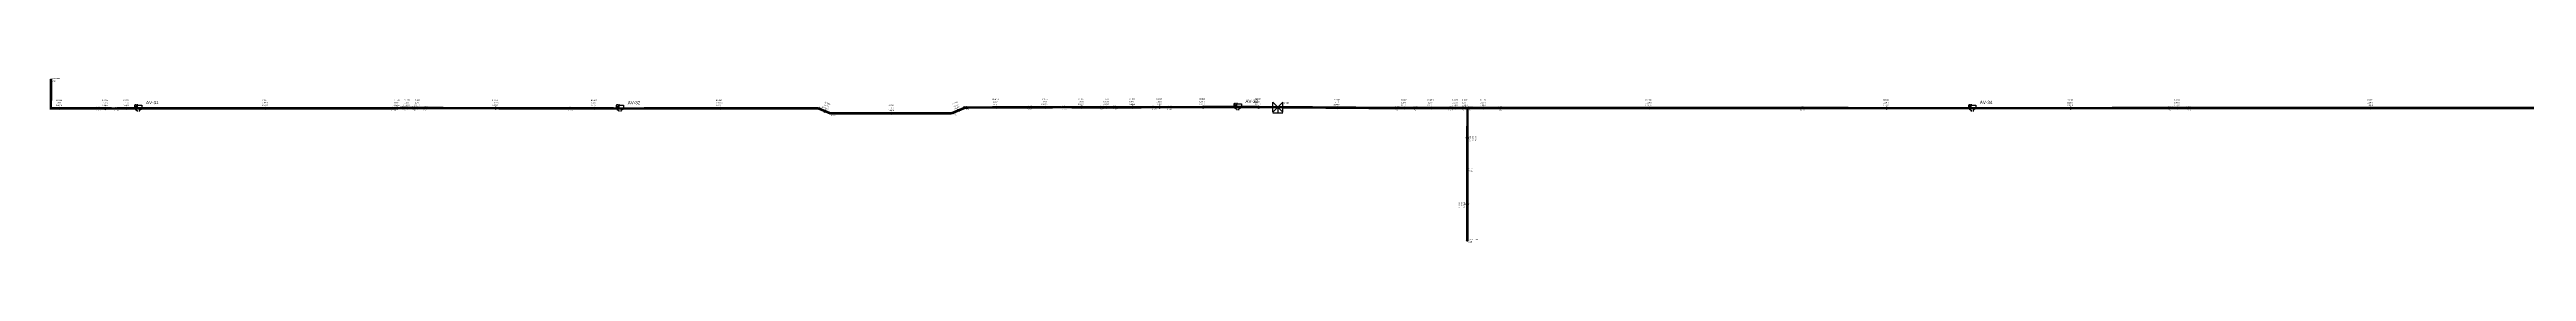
# Model space of a CAD drawing. Extents: x 438517 to 457004, y 1816048 to 1831342.
# Drawn here: x 440000 to 441923, y 1826044 to 1826173 of the extents above; entities that cross this region are included whole.
import ezdxf
from ezdxf.enums import TextEntityAlignment as Align

# ---------------------------------------------------------------- set-up
doc = ezdxf.new("R2010")
doc.units = 0
doc.layers.add('node', color=7, linetype='CONTINUOUS')
doc.layers.add('pipe', color=7, linetype='CONTINUOUS')

# ---------------------------------------------------------------- blocks, each defined once
blk = doc.blocks.new('VALVETCV')
at = {"color": 0}
for points in [[(-3, 3.6), (3, 3.6)], [(0, 0), (0, 3.6)]]:
    blk.add_lwpolyline(points, dxfattribs=at)
for points in [[(-3, 3), (-3, -3), (0, 0)], [(0, 0), (3, 3), (3, -3)]]:
    blk.add_lwpolyline(points, close=True, dxfattribs=at)
blk = doc.blocks.new('FILLED_CIRCLE')
at = {"color": 0}
blk.add_circle((0, 0), 3, dxfattribs=at)
blk = doc.blocks.new('AIRVALVE')
at = {"color": 0}
for points in [[(-2.2, 3.4), (-2.2, 2.6), (-3, 2.6), (-3, 0.9), (-2.2, -0.9), (-0.8, -1.7), (-0.8, -2.6)], [(-2.6, 1.7), (-0.4, 1.7)], [(-1.5, 3), (-1.5, 1.7)], [(-0.8, 3.4), (-0.8, 2.6), (3, 2.6), (3, 0.9), (2.2, -0.9), (0.8, -1.7), (0.8, -2.6)]]:
    blk.add_lwpolyline(points, dxfattribs=at)
blk = doc.blocks.new('FLOWARROW')
at = {"color": 0}
blk.add_lwpolyline([(3, 0), (-3, -3), (-0.6, 0), (-3, 3)], close=True, dxfattribs=at)

msp = doc.modelspace()

# ---------------------------------------------------------------- linework, layer by layer
at = {"layer": 'pipe', "color": 3, "const_width": 2}
for points in [[(440035.6, 1826149.2), (440000.9, 1826149.2), (440001, 1826171.5)], [(440049.7, 1826149.1), (440035.6, 1826149.2)], [(440068.8, 1826149.2), (440049.7, 1826149.1)], [(440265, 1826149.2), (440068.8, 1826149.2)], [(440273.1, 1826149.4), (440265, 1826149.2)], [(440280.9, 1826149.4), (440273.1, 1826149.4)], [(440289.6, 1826149.4), (440280.9, 1826149.4)], [(440401.9, 1826149.2), (440289.6, 1826149.4)], [(440442.7, 1826149.1), (440401.9, 1826149.2)], [(440596.6, 1826149.2), (440596.6, 1826149.2), (440442.7, 1826149.1)], [(440606, 1826145.3), (440596.6, 1826149.2)], [(440700, 1826145.3), (440606, 1826145.3), (440606, 1826145.3)], [(440709.6, 1826149.8), (440709.4, 1826149.2), (440700, 1826145.3), (440700, 1826145.3)], [(440758.6, 1826150), (440709.6, 1826149.8)], [(440785.7, 1826150.1), (440758.6, 1826150)], [(440815, 1826150), (440785.7, 1826150.1)], [(440825, 1826150), (440815, 1826150)], [(440855.2, 1826150.1), (440825, 1826150)], [(440867.1, 1826150.1), (440855.2, 1826150.1)], [(440922.2, 1826150.2), (440867.1, 1826150.1)], [(440953.4, 1826150.1), (440922.2, 1826150.2)], [(441044, 1826149.4), (440953.4, 1826150.1)], [(441058.2, 1826149.4), (441044, 1826149.4)], [(441085.5, 1826149.4), (441058.2, 1826149.4)], [(441095.7, 1826149.4), (441085.5, 1826149.4)], [(441100.6, 1826149.4), (441095.7, 1826149.4)], [(441100.6, 1826149.4), (441100.5, 1826101.6)], [(441100.5, 1826101.6), (441100.4, 1826046.2)]]:
    msp.add_lwpolyline(points, dxfattribs=at)
at = {"layer": 'pipe', "color": 5, "const_width": 2}
for points in [[(441124, 1826149.4), (441100.6, 1826149.4)], [(441358.2, 1826149.4), (441124, 1826149.4)], [(441492.3, 1826149.3), (441358.2, 1826149.4)], [(441644, 1826149.4), (441492.3, 1826149.3)], [(441658.2, 1826149.4), (441644, 1826149.4)], [(441944, 1826149.4), (441658.2, 1826149.4)]]:
    msp.add_lwpolyline(points, dxfattribs=at)

# ---------------------------------------------------------------- block references
at = {"layer": 'node', "color": 0}
for name, p, xscale, yscale in [('FILLED_CIRCLE', (440001, 1826171.5), 0.158750000000635, 0.158750000000635), ('FILLED_CIRCLE', (440035.6, 1826149.2), 0.158750000000635, 0.158750000000635), ('FILLED_CIRCLE', (440049.7, 1826149.1), 0.158750000000635, 0.158750000000635), ('AIRVALVE', (440068.8, 1826149.2), 0.95250000000381, 0.95250000000381), ('FILLED_CIRCLE', (440265, 1826149.2), 0.158750000000635, 0.158750000000635), ('FILLED_CIRCLE', (440273.1, 1826149.4), 0.158750000000635, 0.158750000000635), ('FILLED_CIRCLE', (440280.9, 1826149.4), 0.158750000000635, 0.158750000000635), ('FILLED_CIRCLE', (440289.6, 1826149.4), 0.158750000000635, 0.158750000000635), ('FILLED_CIRCLE', (440401.9, 1826149.2), 0.158750000000635, 0.158750000000635), ('AIRVALVE', (440442.7, 1826149.1), 0.95250000000381, 0.95250000000381), ('FILLED_CIRCLE', (440596.6, 1826149.2), 0.158750000000635, 0.158750000000635), ('FILLED_CIRCLE', (440606, 1826145.3), 0.158750000000635, 0.158750000000635), ('FILLED_CIRCLE', (440700, 1826145.3), 0.158750000000635, 0.158750000000635), ('FILLED_CIRCLE', (440709.6, 1826149.8), 0.158750000000635, 0.158750000000635), ('FILLED_CIRCLE', (440758.6, 1826150), 0.158750000000635, 0.158750000000635), ('FILLED_CIRCLE', (440785.7, 1826150.1), 0.158750000000635, 0.158750000000635), ('FILLED_CIRCLE', (440815, 1826150), 0.158750000000635, 0.158750000000635), ('FILLED_CIRCLE', (440825, 1826150), 0.158750000000635, 0.158750000000635), ('FILLED_CIRCLE', (440855.2, 1826150.1), 0.158750000000635, 0.158750000000635), ('FILLED_CIRCLE', (440867.1, 1826150.1), 0.158750000000635, 0.158750000000635), ('AIRVALVE', (440922.2, 1826150.2), 0.95250000000381, 0.95250000000381), ('FILLED_CIRCLE', (441044, 1826149.4), 0.158750000000635, 0.158750000000635), ('FILLED_CIRCLE', (441058.2, 1826149.4), 0.158750000000635, 0.158750000000635), ('FILLED_CIRCLE', (441085.5, 1826149.4), 0.158750000000635, 0.158750000000635), ('FILLED_CIRCLE', (441095.7, 1826149.4), 0.158750000000635, 0.158750000000635), ('FILLED_CIRCLE', (441100.6, 1826149.4), 0.158750000000635, 0.158750000000635), ('FILLED_CIRCLE', (441124, 1826149.4), 0.158750000000635, 0.158750000000635), ('FILLED_CIRCLE', (441358.2, 1826149.4), 0.158750000000635, 0.158750000000635), ('AIRVALVE', (441492.3, 1826149.3), 0.95250000000381, 0.95250000000381), ('FILLED_CIRCLE', (441644, 1826149.4), 0.158750000000635, 0.158750000000635), ('FILLED_CIRCLE', (441658.2, 1826149.4), 0.158750000000635, 0.158750000000635), ('FILLED_CIRCLE', (441100.5, 1826101.6), 0.158750000000635, 0.158750000000635), ('FILLED_CIRCLE', (441100.4, 1826046.2), 0.158750000000635, 0.158750000000635)]:
    msp.add_blockref(name, p, dxfattribs=dict(at, xscale=xscale, yscale=yscale))
at = {"layer": 'node', "color": 0, "xscale": 1.27000000000508, "yscale": 1.27000000000508, "rotation": 179.767354083192}
msp.add_blockref('VALVETCV', (440953.4, 1826150.1), dxfattribs=at)
at = {"layer": 'pipe', "color": 3, "xscale": 0.31750000000127, "yscale": 0.31750000000127}
for p, rotation in [((440007.1, 1826149.2), 179.876761624285), ((440042.6, 1826149.1), 179.698264015307), ((440059.2, 1826149.2), 180.473400626255), ((440166.9, 1826149.2), 179.992318224952), ((440269.1, 1826149.3), 181.195316069134), ((440277, 1826149.4), 180), ((440285.2, 1826149.4), 180), ((440345.7, 1826149.3), 179.914153861001), ((440422.3, 1826149.2), 179.870076739898), ((440519.7, 1826149.2), 180.034447611283), ((440601.3, 1826147.3), 157.499068602429), ((440653, 1826145.3), 180), ((440705, 1826147.4), 202.499999998114), ((440734.1, 1826149.9), 180.208094407769), ((440772.2, 1826150), 180.093907651133), ((440800.4, 1826150.1), 179.97572195798), ((440820, 1826150), 179.734215127073), ((440840.1, 1826150.1), 180.261393861027), ((440861.1, 1826150.1), 179.825391944064), ((440894.6, 1826150.1), 180.09565892114), ((440937.8, 1826150.1), 179.767354083192), ((440998.7, 1826149.7), 179.557673687615), ((441051.1, 1826149.4), 180), ((441071.9, 1826149.4), 180), ((441090.6, 1826149.4), 180), ((441098.2, 1826149.4), 180.151298576999), ((441100.5, 1826125.5), 269.812893115807), ((441100.4, 1826073.9), 269.953443854815)]:
    msp.add_blockref('FLOWARROW', p, dxfattribs=dict(at, rotation=rotation))
at = {"layer": 'pipe', "color": 5, "xscale": 0.31750000000127, "yscale": 0.31750000000127}
for p, rotation in [((441112.3, 1826149.4), 179.968183468514), ((441241.1, 1826149.4), 180), ((441425.3, 1826149.3), 179.984021253221), ((441568.2, 1826149.3), 180.014118503206), ((441651.1, 1826149.4), 180), ((441801.1, 1826149.4), 180)]:
    msp.add_blockref('FLOWARROW', p, dxfattribs=dict(at, rotation=rotation))

# ---------------------------------------------------------------- texts
at = {"layer": 'node', "color": 0}
for s, height, p in [('WDC-23(SUGR-2)', 0.572, (440001.5, 1826172)), ('Pr:29.43', 0.635, (440001.5, 1826169.5)), ('IL:40.45', 0.635, (440001.5, 1826170.5)), ('JN-E6-92', 0.572, (440036.1, 1826149.7)), ('IL:39.02', 0.635, (440036.1, 1826148.2)), ('Pr:30.95', 0.635, (440036.1, 1826147.2)), ('JN-E6-91', 0.572, (440050.2, 1826149.6)), ('IL:38.96', 0.635, (440050.2, 1826148.1)), ('Pr:31.03', 0.635, (440050.2, 1826147.1)), ('AV-31', 2.54, (440074.8, 1826151.7)), ('JN-E6-90', 0.572, (440265.5, 1826149.7)), ('IL:37.75', 0.635, (440265.5, 1826148.2)), ('Pr:32.56', 0.635, (440265.5, 1826147.2)), ('JN-E6-89', 0.572, (440273.6, 1826149.9)), ('IL:36.24', 0.635, (440273.6, 1826148.4)), ('Pr:34.08', 0.635, (440273.6, 1826147.4)), ('JN-E6-88', 0.572, (440281.4, 1826149.9)), ('IL:36.15', 0.635, (440281.4, 1826148.4)), ('Pr:34.19', 0.635, (440281.4, 1826147.4)), ('JN-E6-87', 0.572, (440290.1, 1826149.9)), ('IL:35.84', 0.635, (440290.1, 1826148.4)), ('Pr:34.51', 0.635, (440290.1, 1826147.4)), ('JN-E6-86', 0.572, (440402.4, 1826149.7)), ('IL:32.77', 0.635, (440402.4, 1826148.2)), ('Pr:37.74', 0.635, (440402.4, 1826147.2)), ('AV-32', 2.54, (440448.7, 1826151.6)), ('JN-E6-85', 0.572, (440597.1, 1826149.7)), ('IL:31.11', 0.635, (440597.1, 1826148.2)), ('Pr:39.70', 0.635, (440597.1, 1826147.2)), ('JN-E6-84', 0.572, (440606.5, 1826145.8)), ('IL:30.83', 0.635, (440606.5, 1826144.3)), ('Pr:39.99', 0.635, (440606.5, 1826143.3)), ('JN-E6-83', 0.572, (440700.5, 1826145.8)), ('IL:30.74', 0.635, (440700.5, 1826144.3)), ('Pr:40.23', 0.635, (440700.5, 1826143.3)), ('JN-E6-82', 0.572, (440710.1, 1826150.3)), ('IL:31.00', 0.635, (440710.1, 1826148.8)), ('Pr:39.98', 0.635, (440710.1, 1826147.8)), ('JN-E6-81', 0.572, (440759.1, 1826150.5)), ('IL:30.59', 0.635, (440759.1, 1826149)), ('Pr:40.47', 0.635, (440759.1, 1826148)), ('JN-E6-80', 0.572, (440786.2, 1826150.6)), ('IL:30.74', 0.635, (440786.2, 1826149.1)), ('Pr:40.36', 0.635, (440786.2, 1826148.1)), ('JN-E6-79', 0.572, (440815.5, 1826150.5)), ('IL:30.20', 0.635, (440815.5, 1826149)), ('Pr:40.94', 0.635, (440815.5, 1826148)), ('JN-E6-78', 0.572, (440825.5, 1826150.5)), ('IL:29.96', 0.635, (440825.5, 1826149)), ('Pr:41.20', 0.635, (440825.5, 1826148)), ('JN-E6-77', 0.572, (440855.7, 1826150.6)), ('IL:29.64', 0.635, (440855.7, 1826149.1)), ('Pr:41.56', 0.635, (440855.7, 1826148.1)), ('JN-E6-76', 0.572, (440867.6, 1826150.6)), ('IL:29.81', 0.635, (440867.6, 1826149.1)), ('Pr:41.41', 0.635, (440867.6, 1826148.1)), ('AV-33', 2.54, (440928.2, 1826152.6)), ('TCV-42', 1.27, (440955.8, 1826152.5)), ('JN-E6-75', 0.572, (441044.5, 1826149.9)), ('IL:28.66', 0.635, (441044.5, 1826148.4)), ('Pr:42.83', 0.635, (441044.5, 1826147.4)), ('JN-E6-74', 0.572, (441058.7, 1826149.9)), ('IL:28.56', 0.635, (441058.7, 1826148.4)), ('Pr:42.95', 0.635, (441058.7, 1826147.4)), ('JN-E6-73', 0.572, (441086, 1826149.9)), ('IL:28.33', 0.635, (441086, 1826148.4)), ('Pr:43.23', 0.635, (441086, 1826147.4)), ('JN-E6-72', 0.572, (441096.2, 1826149.9)), ('IL:28.32', 0.635, (441096.2, 1826148.4)), ('Pr:43.25', 0.635, (441096.2, 1826147.4)), ('JN-E6-71', 0.572, (441101.1, 1826149.9)), ('IL:28.32', 0.635, (441101.1, 1826148.4)), ('Pr:43.26', 0.635, (441101.1, 1826147.4)), ('JN-E6-70', 0.572, (441124.5, 1826149.9)), ('Pr:43.45', 0.635, (441124.5, 1826147.4)), ('IL:28.17', 0.635, (441124.5, 1826148.4)), ('JN-E6-69', 0.572, (441358.7, 1826149.9)), ('IL:28.71', 0.635, (441358.7, 1826148.4)), ('Pr:43.30', 0.635, (441358.7, 1826147.4)), ('AV-34', 2.54, (441498.3, 1826151.8)), ('JN-E6-68', 0.572, (441644.5, 1826149.9)), ('IL:29.98', 0.635, (441644.5, 1826148.4)), ('Pr:42.52', 0.635, (441644.5, 1826147.4)), ('JN-E6-67', 0.572, (441658.7, 1826149.9)), ('IL:29.98', 0.635, (441658.7, 1826148.4)), ('Pr:42.54', 0.635, (441658.7, 1826147.4)), ('E6-JN-92', 0.572, (441101, 1826102.1)), ('IL:28.97', 0.635, (441101, 1826100.6)), ('Pr:42.33', 0.635, (441101, 1826099.6)), ('WDC-24/22 (SUGR-3)', 0.572, (441100.9, 1826046.7)), ('IL:30.63', 0.635, (441100.9, 1826045.2)), ('Pr:40.52', 0.635, (441100.9, 1826044.2))]:
    msp.add_text(s, height=height, dxfattribs=at).set_placement(p, align=Align.BOTTOM_LEFT)
at = {"layer": 'pipe', "color": 3}
for s, rotation, p in [('ID:1020', 0.2267, (440004.9, 1826154.7)), ('D:600.0', 0.2267, (440004.9, 1826150.7)), ('L:57 m', 0.2267, (440005.2, 1826152.8)), ('D:600.0', 359.6983, (440040.4, 1826150.7)), ('ID:1019', 359.6983, (440040.4, 1826154.7)), ('L:14 m', 359.6983, (440040.7, 1826152.7)), ('ID:3097', 359.9413, (440057, 1826154.7)), ('D:600.0', 359.9413, (440057, 1826150.7)), ('L:19 m', 359.9413, (440057.3, 1826152.7)), ('L:196 m', 0.1798, (440164.6, 1826152.8)), ('ID:3096', 0.1798, (440164.7, 1826154.8)), ('D:600.0', 0.1798, (440164.7, 1826150.8)), ('D:600.0', 360, (440266.8, 1826150.8)), ('ID:1030', 360, (440266.8, 1826154.8)), ('L:8 m', 360, (440267.5, 1826152.8)), ('ID:1029', 360, (440274.8, 1826154.9)), ('D:600.0', 360, (440274.8, 1826150.9)), ('L:8 m', 360, (440275.4, 1826152.9)), ('D:600.0', 360, (440283, 1826150.9)), ('ID:999', 360, (440283.4, 1826154.9)), ('L:9 m', 360, (440283.6, 1826152.9)), ('ID:1004', 360, (440343.5, 1826154.8)), ('L:112 m', 360, (440343.5, 1826152.8)), ('D:600.0', 360, (440343.5, 1826150.8)), ('ID:3100', 359.8701, (440420.1, 1826154.7)), ('D:600.0', 359.8701, (440420.1, 1826150.7)), ('L:41 m', 359.8701, (440420.4, 1826152.7)), ('ID:3099', 0.0344, (440517.4, 1826154.7)), ('L:154 m', 0.0344, (440517.4, 1826152.7)), ('D:600.0', 0.0344, (440517.4, 1826150.7)), ('D:600.0', 337.4991, (440599.8, 1826149.5)), ('L:10 m', 337.4991, (440600.9, 1826151.3)), ('ID:1083', 337.4991, (440601.4, 1826153.2)), ('ID:1067', 360, (440650.8, 1826150.8)), ('D:600.0', 360, (440650.8, 1826146.8)), ('L:94 m', 360, (440651.1, 1826148.8)), ('ID:1033', 22.5, (440700.9, 1826151.7)), ('L:11 m', 22.5, (440701.9, 1826149.9)), ('D:600.0', 22.5, (440702.4, 1826148)), ('ID:1014', 0.2081, (440731.9, 1826155.4)), ('D:600.0', 0.2081, (440731.9, 1826151.4)), ('L:49 m', 0.2081, (440732.2, 1826153.4)), ('ID:1096', 0.0939, (440769.9, 1826155.6)), ('D:600.0', 0.0939, (440770, 1826151.6)), ('L:27 m', 0.0939, (440770.2, 1826153.6)), ('ID:1097', 359.9757, (440798.2, 1826155.6)), ('D:600.0', 359.9757, (440798.2, 1826151.6)), ('L:29 m', 359.9757, (440798.4, 1826153.6)), ('D:600.0', 359.7342, (440817.8, 1826151.6)), ('L:10 m', 359.7342, (440818.1, 1826153.6)), ('ID:973', 359.7342, (440818.2, 1826155.6)), ('ID:1018', 0.2614, (440837.8, 1826155.6)), ('D:600.0', 0.2614, (440837.9, 1826151.6)), ('L:30 m', 0.2614, (440838.1, 1826153.6)), ('ID:1094', 359.8254, (440858.9, 1826155.7)), ('D:600.0', 359.8254, (440858.9, 1826151.7)), ('L:12 m', 359.8254, (440859.2, 1826153.7)), ('ID:3103', 0.0957, (440892.4, 1826155.7)), ('D:600.0', 0.0957, (440892.4, 1826151.7)), ('L:55 m', 0.0957, (440892.7, 1826153.7)), ('ID:3102', 359.7674, (440935.6, 1826155.7)), ('D:600.0', 359.7674, (440935.6, 1826151.7)), ('L:31 m', 359.7674, (440935.9, 1826153.7)), ('D:600.0', 359.5577, (440996.5, 1826151.3)), ('ID:2820', 359.5577, (440996.5, 1826155.3)), ('L:91 m', 359.5577, (440996.8, 1826153.3)), ('ID:1012', 360, (441048.9, 1826154.9)), ('D:600.0', 360, (441048.9, 1826150.9)), ('L:14 m', 360, (441049.2, 1826152.9)), ('D:600.0', 360, (441069.6, 1826150.9)), ('ID:1054', 360, (441069.6, 1826154.9)), ('L:27 m', 360, (441069.9, 1826152.9)), ('ID:1078', 360, (441088.4, 1826154.9)), ('D:600.0', 360, (441088.4, 1826150.9)), ('L:10 m', 360, (441088.7, 1826152.9)), ('ID:1077', 0.1513, (441095.9, 1826154.9)), ('D:600.0', 0.1513, (441095.9, 1826150.9)), ('L:5 m', 0.1513, (441096.6, 1826152.9)), ('D:600.0', 270.1072, (441102.1, 1826127.7)), ('L:48 m', 270.1072, (441104.1, 1826127.4)), ('ID:984', 270.1072, (441106.1, 1826127.4)), ('ID:958', 89.9999, (441094.9, 1826072.1)), ('L:55 m', 89.9999, (441096.9, 1826072)), ('D:700.0', 89.9999, (441098.9, 1826071.7))]:
    msp.add_text(s, height=0.953, rotation=rotation, dxfattribs=at).set_placement(p, align=Align.BOTTOM_LEFT)
at = {"layer": 'pipe', "color": 5}
for s, rotation, p in [('ID:1109', 359.854, (441110.1, 1826154.9)), ('D:900.0', 359.854, (441110.1, 1826150.9)), ('L:23 m', 359.854, (441110.4, 1826152.9)), ('L:234 m', 360, (441238.8, 1826152.9)), ('ID:1079', 360, (441238.9, 1826154.9)), ('D:900.0', 360, (441238.9, 1826150.9)), ('L:134 m', 359.984, (441423, 1826152.9)), ('ID:3106', 359.984, (441423.1, 1826154.9)), ('D:900.0', 359.984, (441423, 1826150.9)), ('L:152 m', 0.0141, (441565.9, 1826152.9)), ('ID:3105', 0.0141, (441566, 1826154.9)), ('D:900.0', 0.0141, (441566, 1826150.9)), ('ID:1009', 360, (441648.9, 1826154.9)), ('D:900.0', 360, (441648.9, 1826150.9)), ('L:14 m', 360, (441649.2, 1826152.9)), ('L:286 m', 360, (441798.9, 1826152.9)), ('D:900.0', 360, (441798.9, 1826150.9)), ('ID:977', 360, (441799.3, 1826154.9))]:
    msp.add_text(s, height=0.953, rotation=rotation, dxfattribs=at).set_placement(p, align=Align.BOTTOM_LEFT)

doc.saveas('drawing.dxf')
